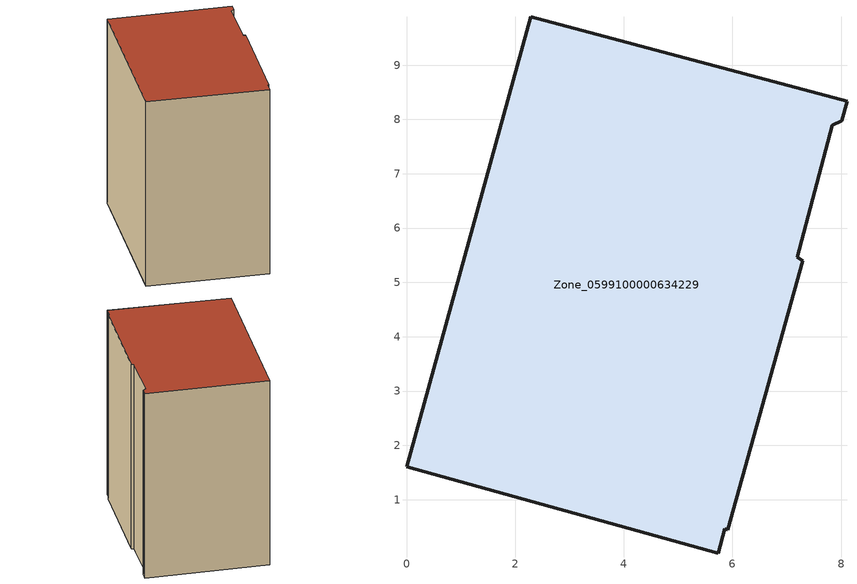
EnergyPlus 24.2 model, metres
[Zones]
Zone_0599100000634229
 floor ground (C_G): 7.19,5.46 7.29,5.4 5.92,0.45 5.86,0.46 5.74,0.02 0,1.61 2.29,9.89 8.11,8.34 8.01,7.98 7.84,7.89 z0
 wall outside (C_F): 8.11,8.34 2.29,9.89 0,1.61 5.74,0.02 5.86,0.46 5.92,0.45 7.29,5.4 7.19,5.46 7.84,7.89 8.01,7.98 8.11,8.34 z0:9.76
 roof outside (C_R): 7.84,7.89 8.01,7.98 8.11,8.34 2.29,9.89 0,1.61 5.74,0.02 5.86,0.46 5.92,0.45 7.29,5.4 7.19,5.46 z9.76
[BUILDING]
Pand.0599100000634229: North Axis=0; Terrain=City; Loads Convergence Tolerance Value=0.04; Temperature Convergence Tolerance Value=0.4; Solar Distribution=FullExterior; Maximum Number of Warmup Days=25; Minimum Number of Warmup Days=1
[Site:Location]
Rotterdam.The.Hague.AP_ZH_NLD Design_Conditions: Latitude=51.96; Longitude=4.45; Time Zone=1; Elevation=-4.5
[SITE:GROUNDTEMPERATURE:BUILDINGSURFACE]
18, 18, 18, 18, 18, 18, 18, 18, 18, 18, 18, 18
[MATERIAL] Thermal Absorptance=0.9; Solar Absorptance=0.7; Visible Absorptance=0.7
Name | Roughness | Thickness | Conductivity | Density | Specific Heat
G.TI.1946 | MediumSmooth | 0.15 | 1 | 540 | 1210
F.TI.1946 | Rough | 0.3 | 0.857143 | 1920 | 840
R.TI.1946 | MediumRough | 0.2 | 0.1 | 1500 | 1000
[CONSTRUCTION]
C_G: G.TI.1946
C_F: F.TI.1946
C_R: R.TI.1946
[ZONE]
Zone_0599100000634229: Type=1; Multiplier=1; Ceiling Height=Autocalculate; Volume=Autocalculate; Floor Area=autocalculate; Part of Total Floor Area=Yes
[ZONEINFILTRATION:DESIGNFLOWRATE]
Infil_Zone_0599100000634229: Zone or ZoneList or Space or SpaceList=Zone_0599100000634229; Schedule=AlwaysOn; Design Flow Rate Calculation Method=Flow/Area; Flow Rate per Floor Area=0.003; Constant Term Coefficient=1; Temperature Term Coefficient=0; Velocity Term Coefficient=0; Velocity Squared Term Coefficient=0
[HVACTEMPLATE:ZONE:IDEALLOADSAIRSYSTEM]
Zone_0599100000634229: Maximum Heating Supply Air Temperature=50; Minimum Cooling Supply Air Temperature=13; Maximum Heating Supply Air Humidity Ratio=0.0156; Minimum Cooling Supply Air Humidity Ratio=0.0077; Heating Limit=NoLimit; Cooling Limit=NoLimit; Dehumidification Control Type=ConstantSensibleHeatRatio; Cooling Sensible Heat Ratio=0.7; Dehumidification Setpoint=60; Humidification Control Type=None; Humidification Setpoint=30; Outdoor Air Method=None; Outdoor Air Flow Rate per Person=0.00944; Outdoor Air Flow Rate per Zone Floor Area=0; Outdoor Air Flow Rate per Zone=0; Demand Controlled Ventilation Type=None; Outdoor Air Economizer Type=NoEconomizer; Heat Recovery Type=None; Sensible Heat Recovery Effectiveness=0.7; Latent Heat Recovery Effectiveness=0.65
[ZONECONTROL:THERMOSTAT]
ThermostatControl_Zone_0599100000634229: Zone or ZoneList=Zone_0599100000634229; Control Type Schedule=DualSetpointControlType; Control 1=Thermostat_Zone_0599100000634229; Temperature Difference Between Cutout And Setpoint=0
[THERMOSTATSETPOINT:DUALSETPOINT]
Thermostat_Zone_0599100000634229: Heating Setpoint Temperature Schedule=HeatingSetpoint_Zone_0599100000634229; Cooling Setpoint Temperature Schedule=CoolingSetpoint_Zone_0599100000634229
[SCHEDULE:COMPACT]
HeatingSetpoint_Zone_0599100000634229: Through: 12/31, For: AllDays, Until: 24:00, 21
CoolingSetpoint_Zone_0599100000634229: Through: 12/31, For: AllDays, Until: 24:00, 24
DualSetpointControlType: Through: 12/31, For: AllDays, Until: 24:00, 4
AlwaysOn: Through: 12/31, For: AllDays, Until: 24:00, 1
